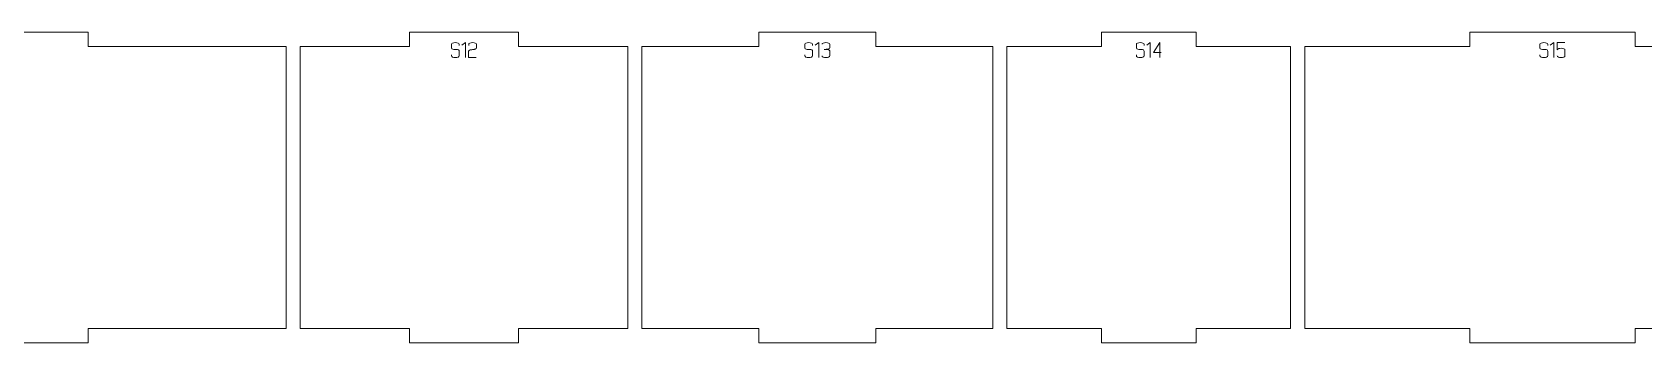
# Model space of a CAD drawing. Header units: centimetres. Extents: x -249 to 275, y -506 to 461.
# Drawn here: x 96.38 to 130.65, y -1.02 to 5.58 of the extents above; entities that cross this region are included whole.
import ezdxf

# ---------------------------------------------------------------- set-up
doc = ezdxf.new("R2010")
doc.units = ezdxf.units.CM
doc.header["$MEASUREMENT"] = 0
doc.layers.add('Capa 1', color=7, linetype='Continuous')

msp = doc.modelspace()

# ---------------------------------------------------------------- linework, layer by layer
at = {"layer": 'Capa 1', "color": 240, "lineweight": 9}
for points in [[(89.16174, 5.28157), (89.16174, 5.28157), (89.16174, -0.71843), (89.16174, -0.71843), (89.16174, -0.71843), (93.36591, -0.71843), (93.36591, -0.71843), (93.36591, -0.71843), (93.36591, -1.01843), (93.36591, -1.01843), (93.36591, -1.01843), (97.57009, -1.01843), (97.57009, -1.01843), (97.57009, -1.01843), (97.57009, -0.71843), (97.57009, -0.71843), (97.57009, -0.71843), (101.77426, -0.71843), (101.77426, -0.71843), (101.77426, -0.71843), (101.77426, 5.28157), (101.77426, 5.28157), (101.77426, 5.28157), (97.57009, 5.28157), (97.57009, 5.28157), (97.57009, 5.28157), (97.57009, 5.58157), (97.57009, 5.58157), (97.57009, 5.58157), (93.36591, 5.58157), (93.36591, 5.58157), (93.36591, 5.58157), (93.36591, 5.28157), (93.36591, 5.28157), (93.36591, 5.28157), (89.16174, 5.28157), (89.16174, 5.28157)], [(102.07426, 5.28157), (102.07426, 5.28157), (102.07426, -0.71843), (102.07426, -0.71843), (102.07426, -0.71843), (104.39647, -0.71843), (104.39647, -0.71843), (104.39647, -0.71843), (104.39647, -1.01843), (104.39647, -1.01843), (104.39647, -1.01843), (106.71868, -1.01843), (106.71868, -1.01843), (106.71868, -1.01843), (106.71868, -0.71843), (106.71868, -0.71843), (106.71868, -0.71843), (109.04089, -0.71843), (109.04089, -0.71843), (109.04089, -0.71843), (109.04089, 5.28157), (109.04089, 5.28157), (109.04089, 5.28157), (106.71868, 5.28157), (106.71868, 5.28157), (106.71868, 5.28157), (106.71868, 5.58157), (106.71868, 5.58157), (106.71868, 5.58157), (104.39647, 5.58157), (104.39647, 5.58157), (104.39647, 5.58157), (104.39647, 5.28157), (104.39647, 5.28157), (104.39647, 5.28157), (102.07426, 5.28157), (102.07426, 5.28157)], [(109.34089, 5.28157), (109.34089, 5.28157), (109.34089, -0.71843), (109.34089, -0.71843), (109.34089, -0.71843), (111.82759, -0.71843), (111.82759, -0.71843), (111.82759, -0.71843), (111.82759, -1.01843), (111.82759, -1.01843), (111.82759, -1.01843), (114.31429, -1.01843), (114.31429, -1.01843), (114.31429, -1.01843), (114.31429, -0.71843), (114.31429, -0.71843), (114.31429, -0.71843), (116.80098, -0.71843), (116.80098, -0.71843), (116.80098, -0.71843), (116.80098, 5.28157), (116.80098, 5.28157), (116.80098, 5.28157), (114.31429, 5.28157), (114.31429, 5.28157), (114.31429, 5.28157), (114.31429, 5.58157), (114.31429, 5.58157), (114.31429, 5.58157), (111.82759, 5.58157), (111.82759, 5.58157), (111.82759, 5.58157), (111.82759, 5.28157), (111.82759, 5.28157), (111.82759, 5.28157), (109.34089, 5.28157), (109.34089, 5.28157)], [(117.10098, 5.28157), (117.10098, 5.28157), (117.10098, -0.71843), (117.10098, -0.71843), (117.10098, -0.71843), (119.11299, -0.71843), (119.11299, -0.71843), (119.11299, -0.71843), (119.11299, -1.01843), (119.11299, -1.01843), (119.11299, -1.01843), (121.12501, -1.01843), (121.12501, -1.01843), (121.12501, -1.01843), (121.12501, -0.71843), (121.12501, -0.71843), (121.12501, -0.71843), (123.13702, -0.71843), (123.13702, -0.71843), (123.13702, -0.71843), (123.13702, 5.28157), (123.13702, 5.28157), (123.13702, 5.28157), (121.12501, 5.28157), (121.12501, 5.28157), (121.12501, 5.28157), (121.12501, 5.58157), (121.12501, 5.58157), (121.12501, 5.58157), (119.11299, 5.58157), (119.11299, 5.58157), (119.11299, 5.58157), (119.11299, 5.28157), (119.11299, 5.28157), (119.11299, 5.28157), (117.10098, 5.28157), (117.10098, 5.28157)], [(123.43702, 5.28157), (123.43702, 5.28157), (123.43702, -0.71843), (123.43702, -0.71843), (123.43702, -0.71843), (126.94917, -0.71843), (126.94917, -0.71843), (126.94917, -0.71843), (126.94917, -1.01843), (126.94917, -1.01843), (126.94917, -1.01843), (130.46132, -1.01843), (130.46132, -1.01843), (130.46132, -1.01843), (130.46132, -0.71843), (130.46132, -0.71843), (130.46132, -0.71843), (133.97348, -0.71843), (133.97348, -0.71843), (133.97348, -0.71843), (133.97348, 5.28157), (133.97348, 5.28157), (133.97348, 5.28157), (130.46132, 5.28157), (130.46132, 5.28157), (130.46132, 5.28157), (130.46132, 5.58157), (130.46132, 5.58157), (130.46132, 5.58157), (126.94917, 5.58157), (126.94917, 5.58157), (126.94917, 5.58157), (126.94917, 5.28157), (126.94917, 5.28157), (126.94917, 5.28157), (123.43702, 5.28157), (123.43702, 5.28157)]]:
    msp.add_open_spline(points, degree=3, knots=[0, 0, 0, 0, 0.08333333, 0.08333333, 0.08333333, 0.16666667, 0.16666667, 0.16666667, 0.25, 0.25, 0.25, 0.33333333, 0.33333333, 0.33333333, 0.41666667, 0.41666667, 0.41666667, 0.5, 0.5, 0.5, 0.58333333, 0.58333333, 0.58333333, 0.66666667, 0.66666667, 0.66666667, 0.75, 0.75, 0.75, 0.83333333, 0.83333333, 0.83333333, 0.91666667, 0.91666667, 0.91666667, 1, 1, 1, 1], dxfattribs=at)
at = {"layer": 'Capa 1', "color": 114, "lineweight": 9}
for points, knots in [([(105.29181, 5.10245), (105.29181, 5.10245), (105.29181, 5.07998), (105.29181, 5.07998), (105.29181, 5.0702), (105.29968, 5.06187), (105.31543, 5.05499), (105.33117, 5.04811), (105.35082, 5.04467), (105.37436, 5.04467), (105.3979, 5.04467), (105.41755, 5.04811), (105.43329, 5.05499), (105.44904, 5.06187), (105.45691, 5.0702), (105.45691, 5.07998), (105.45691, 5.07998), (105.45783, 5.17354), (105.45783, 5.17354), (105.45752, 5.20167), (105.43635, 5.21588), (105.39431, 5.21619), (105.35227, 5.2165), (105.32758, 5.21787), (105.32024, 5.22032), (105.30129, 5.22735), (105.29181, 5.23637), (105.29181, 5.24738), (105.29181, 5.24738), (105.29181, 5.3258), (105.29181, 5.3258), (105.29181, 5.33558), (105.29968, 5.34391), (105.31543, 5.35079), (105.33117, 5.35767), (105.35082, 5.36111), (105.37436, 5.36111), (105.3979, 5.36111), (105.41755, 5.35767), (105.43329, 5.35079), (105.44904, 5.34391), (105.45691, 5.33558), (105.45691, 5.3258), (105.45691, 5.3258), (105.45691, 5.30333), (105.45691, 5.30333), (105.45691, 5.30333), (105.45691, 5.3258), (105.45691, 5.3258), (105.45691, 5.33558), (105.44904, 5.34391), (105.43329, 5.35079), (105.41755, 5.35767), (105.3979, 5.36111), (105.37436, 5.36111), (105.35082, 5.36111), (105.33117, 5.35767), (105.31543, 5.35079), (105.29968, 5.34391), (105.29181, 5.33558), (105.29181, 5.3258), (105.29181, 5.3258), (105.29181, 5.24738), (105.29181, 5.24738), (105.29181, 5.23637), (105.30129, 5.22735), (105.32024, 5.22032), (105.32758, 5.21787), (105.35227, 5.2165), (105.39431, 5.21619), (105.43635, 5.21588), (105.45752, 5.20167), (105.45783, 5.17354), (105.45783, 5.17354), (105.45691, 5.07998), (105.45691, 5.07998), (105.45691, 5.0702), (105.44904, 5.06187), (105.43329, 5.05499), (105.41755, 5.04811), (105.3979, 5.04467), (105.37436, 5.04467), (105.35082, 5.04467), (105.33117, 5.04811), (105.31543, 5.05499), (105.29968, 5.06187), (105.29181, 5.0702), (105.29181, 5.07998), (105.29181, 5.07998), (105.29181, 5.10245), (105.29181, 5.10245)], [0, 0, 0, 0, 0.03333333, 0.03333333, 0.03333333, 0.06666667, 0.06666667, 0.06666667, 0.1, 0.1, 0.1, 0.13333333, 0.13333333, 0.13333333, 0.16666667, 0.16666667, 0.16666667, 0.2, 0.2, 0.2, 0.23333333, 0.23333333, 0.23333333, 0.26666667, 0.26666667, 0.26666667, 0.3, 0.3, 0.3, 0.33333333, 0.33333333, 0.33333333, 0.36666667, 0.36666667, 0.36666667, 0.4, 0.4, 0.4, 0.43333333, 0.43333333, 0.43333333, 0.46666667, 0.46666667, 0.46666667, 0.5, 0.5, 0.5, 0.53333333, 0.53333333, 0.53333333, 0.56666667, 0.56666667, 0.56666667, 0.6, 0.6, 0.6, 0.63333333, 0.63333333, 0.63333333, 0.66666667, 0.66666667, 0.66666667, 0.7, 0.7, 0.7, 0.73333333, 0.73333333, 0.73333333, 0.76666667, 0.76666667, 0.76666667, 0.8, 0.8, 0.8, 0.83333333, 0.83333333, 0.83333333, 0.86666667, 0.86666667, 0.86666667, 0.9, 0.9, 0.9, 0.93333333, 0.93333333, 0.93333333, 0.96666667, 0.96666667, 0.96666667, 1, 1, 1, 1]), ([(105.58761, 5.36157), (105.58761, 5.36157), (105.51148, 5.30883), (105.51148, 5.30883), (105.51148, 5.30883), (105.58761, 5.36157), (105.58761, 5.36157), (105.58761, 5.36157), (105.58761, 5.04467), (105.58761, 5.04467), (105.58761, 5.04467), (105.58761, 5.36157), (105.58761, 5.36157)], [0, 0, 0, 0, 0.25, 0.25, 0.25, 0.5, 0.5, 0.5, 0.75, 0.75, 0.75, 1, 1, 1, 1]), ([(105.65778, 5.04467), (105.65778, 5.04467), (105.65778, 5.17721), (105.65778, 5.17721), (105.6587, 5.18913), (105.66955, 5.1983), (105.69034, 5.20472), (105.6989, 5.20534), (105.70708, 5.20633), (105.71488, 5.20771), (105.72267, 5.20908), (105.73055, 5.21053), (105.7385, 5.21206), (105.75317, 5.21451), (105.76441, 5.2165), (105.7722, 5.21802), (105.78, 5.21955), (105.78757, 5.22154), (105.79491, 5.22399), (105.81386, 5.23102), (105.82334, 5.24004), (105.82334, 5.25104), (105.82334, 5.25104), (105.82334, 5.3258), (105.82334, 5.3258), (105.82334, 5.33558), (105.81547, 5.34391), (105.79972, 5.35079), (105.78398, 5.35767), (105.76433, 5.36111), (105.74079, 5.36111), (105.71725, 5.36111), (105.6976, 5.35767), (105.68186, 5.35079), (105.66611, 5.34391), (105.65824, 5.33558), (105.65824, 5.3258), (105.65824, 5.3258), (105.65824, 5.30333), (105.65824, 5.30333), (105.65824, 5.30333), (105.65824, 5.3258), (105.65824, 5.3258), (105.65824, 5.33558), (105.66611, 5.34391), (105.68186, 5.35079), (105.6976, 5.35767), (105.71725, 5.36111), (105.74079, 5.36111), (105.76433, 5.36111), (105.78398, 5.35767), (105.79972, 5.35079), (105.81547, 5.34391), (105.82334, 5.33558), (105.82334, 5.3258), (105.82334, 5.3258), (105.82334, 5.25104), (105.82334, 5.25104), (105.82334, 5.24004), (105.81386, 5.23102), (105.79491, 5.22399), (105.78757, 5.22154), (105.78, 5.21955), (105.7722, 5.21802), (105.76441, 5.2165), (105.75317, 5.21451), (105.7385, 5.21206), (105.73055, 5.21053), (105.72267, 5.20908), (105.71488, 5.20771), (105.70708, 5.20633), (105.6989, 5.20534), (105.69034, 5.20472), (105.66955, 5.1983), (105.6587, 5.18913), (105.65778, 5.17721), (105.65778, 5.17721), (105.65778, 5.04467), (105.65778, 5.04467), (105.65778, 5.04467), (105.81463, 5.04467), (105.81463, 5.04467), (105.81463, 5.04467), (105.65778, 5.04467), (105.65778, 5.04467)], [0, 0, 0, 0, 0.03571429, 0.03571429, 0.03571429, 0.07142857, 0.07142857, 0.07142857, 0.10714286, 0.10714286, 0.10714286, 0.14285714, 0.14285714, 0.14285714, 0.17857143, 0.17857143, 0.17857143, 0.21428571, 0.21428571, 0.21428571, 0.25, 0.25, 0.25, 0.28571429, 0.28571429, 0.28571429, 0.32142857, 0.32142857, 0.32142857, 0.35714286, 0.35714286, 0.35714286, 0.39285714, 0.39285714, 0.39285714, 0.42857143, 0.42857143, 0.42857143, 0.46428571, 0.46428571, 0.46428571, 0.5, 0.5, 0.5, 0.53571429, 0.53571429, 0.53571429, 0.57142857, 0.57142857, 0.57142857, 0.60714286, 0.60714286, 0.60714286, 0.64285714, 0.64285714, 0.64285714, 0.67857143, 0.67857143, 0.67857143, 0.71428571, 0.71428571, 0.71428571, 0.75, 0.75, 0.75, 0.78571429, 0.78571429, 0.78571429, 0.82142857, 0.82142857, 0.82142857, 0.85714286, 0.85714286, 0.85714286, 0.89285714, 0.89285714, 0.89285714, 0.92857143, 0.92857143, 0.92857143, 0.96428571, 0.96428571, 0.96428571, 1, 1, 1, 1]), ([(112.80517, 5.10245), (112.80517, 5.10245), (112.80517, 5.07998), (112.80517, 5.07998), (112.80517, 5.0702), (112.81304, 5.06187), (112.82879, 5.05499), (112.84453, 5.04811), (112.86418, 5.04467), (112.88772, 5.04467), (112.91126, 5.04467), (112.93091, 5.04811), (112.94665, 5.05499), (112.9624, 5.06187), (112.97027, 5.0702), (112.97027, 5.07998), (112.97027, 5.07998), (112.97119, 5.17354), (112.97119, 5.17354), (112.97088, 5.20167), (112.94971, 5.21588), (112.90767, 5.21619), (112.86563, 5.2165), (112.84094, 5.21787), (112.8336, 5.22032), (112.81465, 5.22735), (112.80517, 5.23637), (112.80517, 5.24738), (112.80517, 5.24738), (112.80517, 5.3258), (112.80517, 5.3258), (112.80517, 5.33558), (112.81304, 5.34391), (112.82879, 5.35079), (112.84453, 5.35767), (112.86418, 5.36111), (112.88772, 5.36111), (112.91126, 5.36111), (112.93091, 5.35767), (112.94665, 5.35079), (112.9624, 5.34391), (112.97027, 5.33558), (112.97027, 5.3258), (112.97027, 5.3258), (112.97027, 5.30333), (112.97027, 5.30333), (112.97027, 5.30333), (112.97027, 5.3258), (112.97027, 5.3258), (112.97027, 5.33558), (112.9624, 5.34391), (112.94665, 5.35079), (112.93091, 5.35767), (112.91126, 5.36111), (112.88772, 5.36111), (112.86418, 5.36111), (112.84453, 5.35767), (112.82879, 5.35079), (112.81304, 5.34391), (112.80517, 5.33558), (112.80517, 5.3258), (112.80517, 5.3258), (112.80517, 5.24738), (112.80517, 5.24738), (112.80517, 5.23637), (112.81465, 5.22735), (112.8336, 5.22032), (112.84094, 5.21787), (112.86563, 5.2165), (112.90767, 5.21619), (112.94971, 5.21588), (112.97088, 5.20167), (112.97119, 5.17354), (112.97119, 5.17354), (112.97027, 5.07998), (112.97027, 5.07998), (112.97027, 5.0702), (112.9624, 5.06187), (112.94665, 5.05499), (112.93091, 5.04811), (112.91126, 5.04467), (112.88772, 5.04467), (112.86418, 5.04467), (112.84453, 5.04811), (112.82879, 5.05499), (112.81304, 5.06187), (112.80517, 5.0702), (112.80517, 5.07998), (112.80517, 5.07998), (112.80517, 5.10245), (112.80517, 5.10245)], [0, 0, 0, 0, 0.03333333, 0.03333333, 0.03333333, 0.06666667, 0.06666667, 0.06666667, 0.1, 0.1, 0.1, 0.13333333, 0.13333333, 0.13333333, 0.16666667, 0.16666667, 0.16666667, 0.2, 0.2, 0.2, 0.23333333, 0.23333333, 0.23333333, 0.26666667, 0.26666667, 0.26666667, 0.3, 0.3, 0.3, 0.33333333, 0.33333333, 0.33333333, 0.36666667, 0.36666667, 0.36666667, 0.4, 0.4, 0.4, 0.43333333, 0.43333333, 0.43333333, 0.46666667, 0.46666667, 0.46666667, 0.5, 0.5, 0.5, 0.53333333, 0.53333333, 0.53333333, 0.56666667, 0.56666667, 0.56666667, 0.6, 0.6, 0.6, 0.63333333, 0.63333333, 0.63333333, 0.66666667, 0.66666667, 0.66666667, 0.7, 0.7, 0.7, 0.73333333, 0.73333333, 0.73333333, 0.76666667, 0.76666667, 0.76666667, 0.8, 0.8, 0.8, 0.83333333, 0.83333333, 0.83333333, 0.86666667, 0.86666667, 0.86666667, 0.9, 0.9, 0.9, 0.93333333, 0.93333333, 0.93333333, 0.96666667, 0.96666667, 0.96666667, 1, 1, 1, 1]), ([(113.10097, 5.36157), (113.10097, 5.36157), (113.02484, 5.30883), (113.02484, 5.30883), (113.02484, 5.30883), (113.10097, 5.36157), (113.10097, 5.36157), (113.10097, 5.36157), (113.10097, 5.04467), (113.10097, 5.04467), (113.10097, 5.04467), (113.10097, 5.36157), (113.10097, 5.36157)], [0, 0, 0, 0, 0.25, 0.25, 0.25, 0.5, 0.5, 0.5, 0.75, 0.75, 0.75, 1, 1, 1, 1]), ([(113.25415, 5.04467), (113.23061, 5.04467), (113.21096, 5.04811), (113.19522, 5.05499), (113.17947, 5.06187), (113.1716, 5.0702), (113.1716, 5.07998), (113.1716, 5.0702), (113.17947, 5.06187), (113.19522, 5.05499), (113.21096, 5.04811), (113.23061, 5.04467), (113.25415, 5.04467), (113.27769, 5.04467), (113.29734, 5.04811), (113.31308, 5.05499), (113.32883, 5.06187), (113.3367, 5.0702), (113.3367, 5.07998), (113.3367, 5.07998), (113.3367, 5.18317), (113.3367, 5.18317), (113.3367, 5.19143), (113.33104, 5.19861), (113.31973, 5.20472), (113.30842, 5.21084), (113.27525, 5.21497), (113.22021, 5.21711), (113.27494, 5.22047), (113.30781, 5.22445), (113.31881, 5.22903), (113.32982, 5.23362), (113.33578, 5.24111), (113.3367, 5.2515), (113.3367, 5.2515), (113.3367, 5.3258), (113.3367, 5.3258), (113.3367, 5.33558), (113.32883, 5.34391), (113.31308, 5.35079), (113.29734, 5.35767), (113.27769, 5.36111), (113.25415, 5.36111), (113.23061, 5.36111), (113.21096, 5.35767), (113.19522, 5.35079), (113.17947, 5.34391), (113.1716, 5.33558), (113.1716, 5.3258), (113.1716, 5.33558), (113.17947, 5.34391), (113.19522, 5.35079), (113.21096, 5.35767), (113.23061, 5.36111), (113.25415, 5.36111), (113.27769, 5.36111), (113.29734, 5.35767), (113.31308, 5.35079), (113.32883, 5.34391), (113.3367, 5.33558), (113.3367, 5.3258), (113.3367, 5.3258), (113.3367, 5.2515), (113.3367, 5.2515), (113.33578, 5.24111), (113.32982, 5.23362), (113.31881, 5.22903), (113.30781, 5.22445), (113.27494, 5.22047), (113.22021, 5.21711), (113.27525, 5.21497), (113.30842, 5.21084), (113.31973, 5.20472), (113.33104, 5.19861), (113.3367, 5.19143), (113.3367, 5.18317), (113.3367, 5.18317), (113.3367, 5.07998), (113.3367, 5.07998), (113.3367, 5.0702), (113.32883, 5.06187), (113.31308, 5.05499), (113.29734, 5.04811), (113.27769, 5.04467), (113.25415, 5.04467)], [0, 0, 0, 0, 0.03571429, 0.03571429, 0.03571429, 0.07142857, 0.07142857, 0.07142857, 0.10714286, 0.10714286, 0.10714286, 0.14285714, 0.14285714, 0.14285714, 0.17857143, 0.17857143, 0.17857143, 0.21428571, 0.21428571, 0.21428571, 0.25, 0.25, 0.25, 0.28571429, 0.28571429, 0.28571429, 0.32142857, 0.32142857, 0.32142857, 0.35714286, 0.35714286, 0.35714286, 0.39285714, 0.39285714, 0.39285714, 0.42857143, 0.42857143, 0.42857143, 0.46428571, 0.46428571, 0.46428571, 0.5, 0.5, 0.5, 0.53571429, 0.53571429, 0.53571429, 0.57142857, 0.57142857, 0.57142857, 0.60714286, 0.60714286, 0.60714286, 0.64285714, 0.64285714, 0.64285714, 0.67857143, 0.67857143, 0.67857143, 0.71428571, 0.71428571, 0.71428571, 0.75, 0.75, 0.75, 0.78571429, 0.78571429, 0.78571429, 0.82142857, 0.82142857, 0.82142857, 0.85714286, 0.85714286, 0.85714286, 0.89285714, 0.89285714, 0.89285714, 0.92857143, 0.92857143, 0.92857143, 0.96428571, 0.96428571, 0.96428571, 1, 1, 1, 1]), ([(119.85599, 5.10245), (119.85599, 5.10245), (119.85599, 5.07998), (119.85599, 5.07998), (119.85599, 5.0702), (119.86386, 5.06187), (119.87961, 5.05499), (119.89535, 5.04811), (119.915, 5.04467), (119.93854, 5.04467), (119.96208, 5.04467), (119.98173, 5.04811), (119.99747, 5.05499), (120.01322, 5.06187), (120.02109, 5.0702), (120.02109, 5.07998), (120.02109, 5.07998), (120.02201, 5.17354), (120.02201, 5.17354), (120.0217, 5.20167), (120.00053, 5.21588), (119.95849, 5.21619), (119.91645, 5.2165), (119.89176, 5.21787), (119.88442, 5.22032), (119.86547, 5.22735), (119.85599, 5.23637), (119.85599, 5.24738), (119.85599, 5.24738), (119.85599, 5.3258), (119.85599, 5.3258), (119.85599, 5.33558), (119.86386, 5.34391), (119.87961, 5.35079), (119.89535, 5.35767), (119.915, 5.36111), (119.93854, 5.36111), (119.96208, 5.36111), (119.98173, 5.35767), (119.99747, 5.35079), (120.01322, 5.34391), (120.02109, 5.33558), (120.02109, 5.3258), (120.02109, 5.3258), (120.02109, 5.30333), (120.02109, 5.30333), (120.02109, 5.30333), (120.02109, 5.3258), (120.02109, 5.3258), (120.02109, 5.33558), (120.01322, 5.34391), (119.99747, 5.35079), (119.98173, 5.35767), (119.96208, 5.36111), (119.93854, 5.36111), (119.915, 5.36111), (119.89535, 5.35767), (119.87961, 5.35079), (119.86386, 5.34391), (119.85599, 5.33558), (119.85599, 5.3258), (119.85599, 5.3258), (119.85599, 5.24738), (119.85599, 5.24738), (119.85599, 5.23637), (119.86547, 5.22735), (119.88442, 5.22032), (119.89176, 5.21787), (119.91645, 5.2165), (119.95849, 5.21619), (120.00053, 5.21588), (120.0217, 5.20167), (120.02201, 5.17354), (120.02201, 5.17354), (120.02109, 5.07998), (120.02109, 5.07998), (120.02109, 5.0702), (120.01322, 5.06187), (119.99747, 5.05499), (119.98173, 5.04811), (119.96208, 5.04467), (119.93854, 5.04467), (119.915, 5.04467), (119.89535, 5.04811), (119.87961, 5.05499), (119.86386, 5.06187), (119.85599, 5.0702), (119.85599, 5.07998), (119.85599, 5.07998), (119.85599, 5.10245), (119.85599, 5.10245)], [0, 0, 0, 0, 0.03333333, 0.03333333, 0.03333333, 0.06666667, 0.06666667, 0.06666667, 0.1, 0.1, 0.1, 0.13333333, 0.13333333, 0.13333333, 0.16666667, 0.16666667, 0.16666667, 0.2, 0.2, 0.2, 0.23333333, 0.23333333, 0.23333333, 0.26666667, 0.26666667, 0.26666667, 0.3, 0.3, 0.3, 0.33333333, 0.33333333, 0.33333333, 0.36666667, 0.36666667, 0.36666667, 0.4, 0.4, 0.4, 0.43333333, 0.43333333, 0.43333333, 0.46666667, 0.46666667, 0.46666667, 0.5, 0.5, 0.5, 0.53333333, 0.53333333, 0.53333333, 0.56666667, 0.56666667, 0.56666667, 0.6, 0.6, 0.6, 0.63333333, 0.63333333, 0.63333333, 0.66666667, 0.66666667, 0.66666667, 0.7, 0.7, 0.7, 0.73333333, 0.73333333, 0.73333333, 0.76666667, 0.76666667, 0.76666667, 0.8, 0.8, 0.8, 0.83333333, 0.83333333, 0.83333333, 0.86666667, 0.86666667, 0.86666667, 0.9, 0.9, 0.9, 0.93333333, 0.93333333, 0.93333333, 0.96666667, 0.96666667, 0.96666667, 1, 1, 1, 1]), ([(120.15179, 5.36157), (120.15179, 5.36157), (120.07566, 5.30883), (120.07566, 5.30883), (120.07566, 5.30883), (120.15179, 5.36157), (120.15179, 5.36157), (120.15179, 5.36157), (120.15179, 5.04467), (120.15179, 5.04467), (120.15179, 5.04467), (120.15179, 5.36157), (120.15179, 5.36157)], [0, 0, 0, 0, 0.25, 0.25, 0.25, 0.5, 0.5, 0.5, 0.75, 0.75, 0.75, 1, 1, 1, 1]), ([(120.35221, 5.14923), (120.35221, 5.14923), (120.35221, 5.36157), (120.35221, 5.36157), (120.35221, 5.36157), (120.22242, 5.14923), (120.22242, 5.14923), (120.22242, 5.14923), (120.35221, 5.14923), (120.35221, 5.14923)], [0, 0, 0, 0, 0.33333333, 0.33333333, 0.33333333, 0.66666667, 0.66666667, 0.66666667, 1, 1, 1, 1]), ([(120.35221, 5.14923), (120.35221, 5.14923), (120.35221, 5.04467), (120.35221, 5.04467), (120.35221, 5.04467), (120.35221, 5.14923), (120.35221, 5.14923), (120.35221, 5.14923), (120.22242, 5.14923), (120.22242, 5.14923), (120.22242, 5.14923), (120.35221, 5.36157), (120.35221, 5.36157), (120.35221, 5.36157), (120.35221, 5.14923), (120.35221, 5.14923), (120.35221, 5.14923), (120.38202, 5.14923), (120.38202, 5.14923), (120.38202, 5.14923), (120.35221, 5.14923), (120.35221, 5.14923)], [0, 0, 0, 0, 0.14285714, 0.14285714, 0.14285714, 0.28571429, 0.28571429, 0.28571429, 0.42857143, 0.42857143, 0.42857143, 0.57142857, 0.57142857, 0.57142857, 0.71428571, 0.71428571, 0.71428571, 0.85714286, 0.85714286, 0.85714286, 1, 1, 1, 1]), ([(128.43949, 5.10245), (128.43949, 5.10245), (128.43949, 5.07998), (128.43949, 5.07998), (128.43949, 5.0702), (128.44736, 5.06187), (128.46311, 5.05499), (128.47885, 5.04811), (128.4985, 5.04467), (128.52204, 5.04467), (128.54558, 5.04467), (128.56523, 5.04811), (128.58097, 5.05499), (128.59672, 5.06187), (128.60459, 5.0702), (128.60459, 5.07998), (128.60459, 5.07998), (128.60551, 5.17354), (128.60551, 5.17354), (128.6052, 5.20167), (128.58403, 5.21588), (128.54199, 5.21619), (128.49995, 5.2165), (128.47526, 5.21787), (128.46792, 5.22032), (128.44897, 5.22735), (128.43949, 5.23637), (128.43949, 5.24738), (128.43949, 5.24738), (128.43949, 5.3258), (128.43949, 5.3258), (128.43949, 5.33558), (128.44736, 5.34391), (128.46311, 5.35079), (128.47885, 5.35767), (128.4985, 5.36111), (128.52204, 5.36111), (128.54558, 5.36111), (128.56523, 5.35767), (128.58097, 5.35079), (128.59672, 5.34391), (128.60459, 5.33558), (128.60459, 5.3258), (128.60459, 5.3258), (128.60459, 5.30333), (128.60459, 5.30333), (128.60459, 5.30333), (128.60459, 5.3258), (128.60459, 5.3258), (128.60459, 5.33558), (128.59672, 5.34391), (128.58097, 5.35079), (128.56523, 5.35767), (128.54558, 5.36111), (128.52204, 5.36111), (128.4985, 5.36111), (128.47885, 5.35767), (128.46311, 5.35079), (128.44736, 5.34391), (128.43949, 5.33558), (128.43949, 5.3258), (128.43949, 5.3258), (128.43949, 5.24738), (128.43949, 5.24738), (128.43949, 5.23637), (128.44897, 5.22735), (128.46792, 5.22032), (128.47526, 5.21787), (128.49995, 5.2165), (128.54199, 5.21619), (128.58403, 5.21588), (128.6052, 5.20167), (128.60551, 5.17354), (128.60551, 5.17354), (128.60459, 5.07998), (128.60459, 5.07998), (128.60459, 5.0702), (128.59672, 5.06187), (128.58097, 5.05499), (128.56523, 5.04811), (128.54558, 5.04467), (128.52204, 5.04467), (128.4985, 5.04467), (128.47885, 5.04811), (128.46311, 5.05499), (128.44736, 5.06187), (128.43949, 5.0702), (128.43949, 5.07998), (128.43949, 5.07998), (128.43949, 5.10245), (128.43949, 5.10245)], [0, 0, 0, 0, 0.03333333, 0.03333333, 0.03333333, 0.06666667, 0.06666667, 0.06666667, 0.1, 0.1, 0.1, 0.13333333, 0.13333333, 0.13333333, 0.16666667, 0.16666667, 0.16666667, 0.2, 0.2, 0.2, 0.23333333, 0.23333333, 0.23333333, 0.26666667, 0.26666667, 0.26666667, 0.3, 0.3, 0.3, 0.33333333, 0.33333333, 0.33333333, 0.36666667, 0.36666667, 0.36666667, 0.4, 0.4, 0.4, 0.43333333, 0.43333333, 0.43333333, 0.46666667, 0.46666667, 0.46666667, 0.5, 0.5, 0.5, 0.53333333, 0.53333333, 0.53333333, 0.56666667, 0.56666667, 0.56666667, 0.6, 0.6, 0.6, 0.63333333, 0.63333333, 0.63333333, 0.66666667, 0.66666667, 0.66666667, 0.7, 0.7, 0.7, 0.73333333, 0.73333333, 0.73333333, 0.76666667, 0.76666667, 0.76666667, 0.8, 0.8, 0.8, 0.83333333, 0.83333333, 0.83333333, 0.86666667, 0.86666667, 0.86666667, 0.9, 0.9, 0.9, 0.93333333, 0.93333333, 0.93333333, 0.96666667, 0.96666667, 0.96666667, 1, 1, 1, 1]), ([(128.73529, 5.36157), (128.73529, 5.36157), (128.65916, 5.30883), (128.65916, 5.30883), (128.65916, 5.30883), (128.73529, 5.36157), (128.73529, 5.36157), (128.73529, 5.36157), (128.73529, 5.04467), (128.73529, 5.04467), (128.73529, 5.04467), (128.73529, 5.36157), (128.73529, 5.36157)], [0, 0, 0, 0, 0.25, 0.25, 0.25, 0.5, 0.5, 0.5, 0.75, 0.75, 0.75, 1, 1, 1, 1]), ([(128.88847, 5.04467), (128.86493, 5.04467), (128.84528, 5.04811), (128.82954, 5.05499), (128.81379, 5.06187), (128.80592, 5.0702), (128.80592, 5.07998), (128.80592, 5.0702), (128.81379, 5.06187), (128.82954, 5.05499), (128.84528, 5.04811), (128.86493, 5.04467), (128.88847, 5.04467), (128.91201, 5.04467), (128.93166, 5.04811), (128.9474, 5.05499), (128.96315, 5.06187), (128.97102, 5.0702), (128.97102, 5.07998), (128.97102, 5.07998), (128.97102, 5.20564), (128.97102, 5.20564), (128.97102, 5.21543), (128.96315, 5.22376), (128.9474, 5.23064), (128.93166, 5.23752), (128.91201, 5.24096), (128.88847, 5.24096), (128.86707, 5.23912), (128.85056, 5.23667), (128.83894, 5.23362), (128.82732, 5.23056), (128.81632, 5.22123), (128.80592, 5.20564), (128.80592, 5.20564), (128.80592, 5.36111), (128.80592, 5.36111), (128.80592, 5.36111), (128.96552, 5.36111), (128.96552, 5.36111), (128.96552, 5.36111), (128.80592, 5.36111), (128.80592, 5.36111), (128.80592, 5.36111), (128.80592, 5.20564), (128.80592, 5.20564), (128.81632, 5.22123), (128.82732, 5.23056), (128.83894, 5.23362), (128.85056, 5.23667), (128.86707, 5.23912), (128.88847, 5.24096), (128.91201, 5.24096), (128.93166, 5.23752), (128.9474, 5.23064), (128.96315, 5.22376), (128.97102, 5.21543), (128.97102, 5.20564), (128.97102, 5.20564), (128.97102, 5.07998), (128.97102, 5.07998), (128.97102, 5.0702), (128.96315, 5.06187), (128.9474, 5.05499), (128.93166, 5.04811), (128.91201, 5.04467), (128.88847, 5.04467)], [0, 0, 0, 0, 0.04545455, 0.04545455, 0.04545455, 0.09090909, 0.09090909, 0.09090909, 0.13636364, 0.13636364, 0.13636364, 0.18181818, 0.18181818, 0.18181818, 0.22727273, 0.22727273, 0.22727273, 0.27272727, 0.27272727, 0.27272727, 0.31818182, 0.31818182, 0.31818182, 0.36363636, 0.36363636, 0.36363636, 0.40909091, 0.40909091, 0.40909091, 0.45454545, 0.45454545, 0.45454545, 0.5, 0.5, 0.5, 0.54545455, 0.54545455, 0.54545455, 0.59090909, 0.59090909, 0.59090909, 0.63636364, 0.63636364, 0.63636364, 0.68181818, 0.68181818, 0.68181818, 0.72727273, 0.72727273, 0.72727273, 0.77272727, 0.77272727, 0.77272727, 0.81818182, 0.81818182, 0.81818182, 0.86363636, 0.86363636, 0.86363636, 0.90909091, 0.90909091, 0.90909091, 0.95454545, 0.95454545, 0.95454545, 1, 1, 1, 1])]:
    msp.add_open_spline(points, degree=3, knots=knots, dxfattribs=at)

doc.saveas('drawing.dxf')
